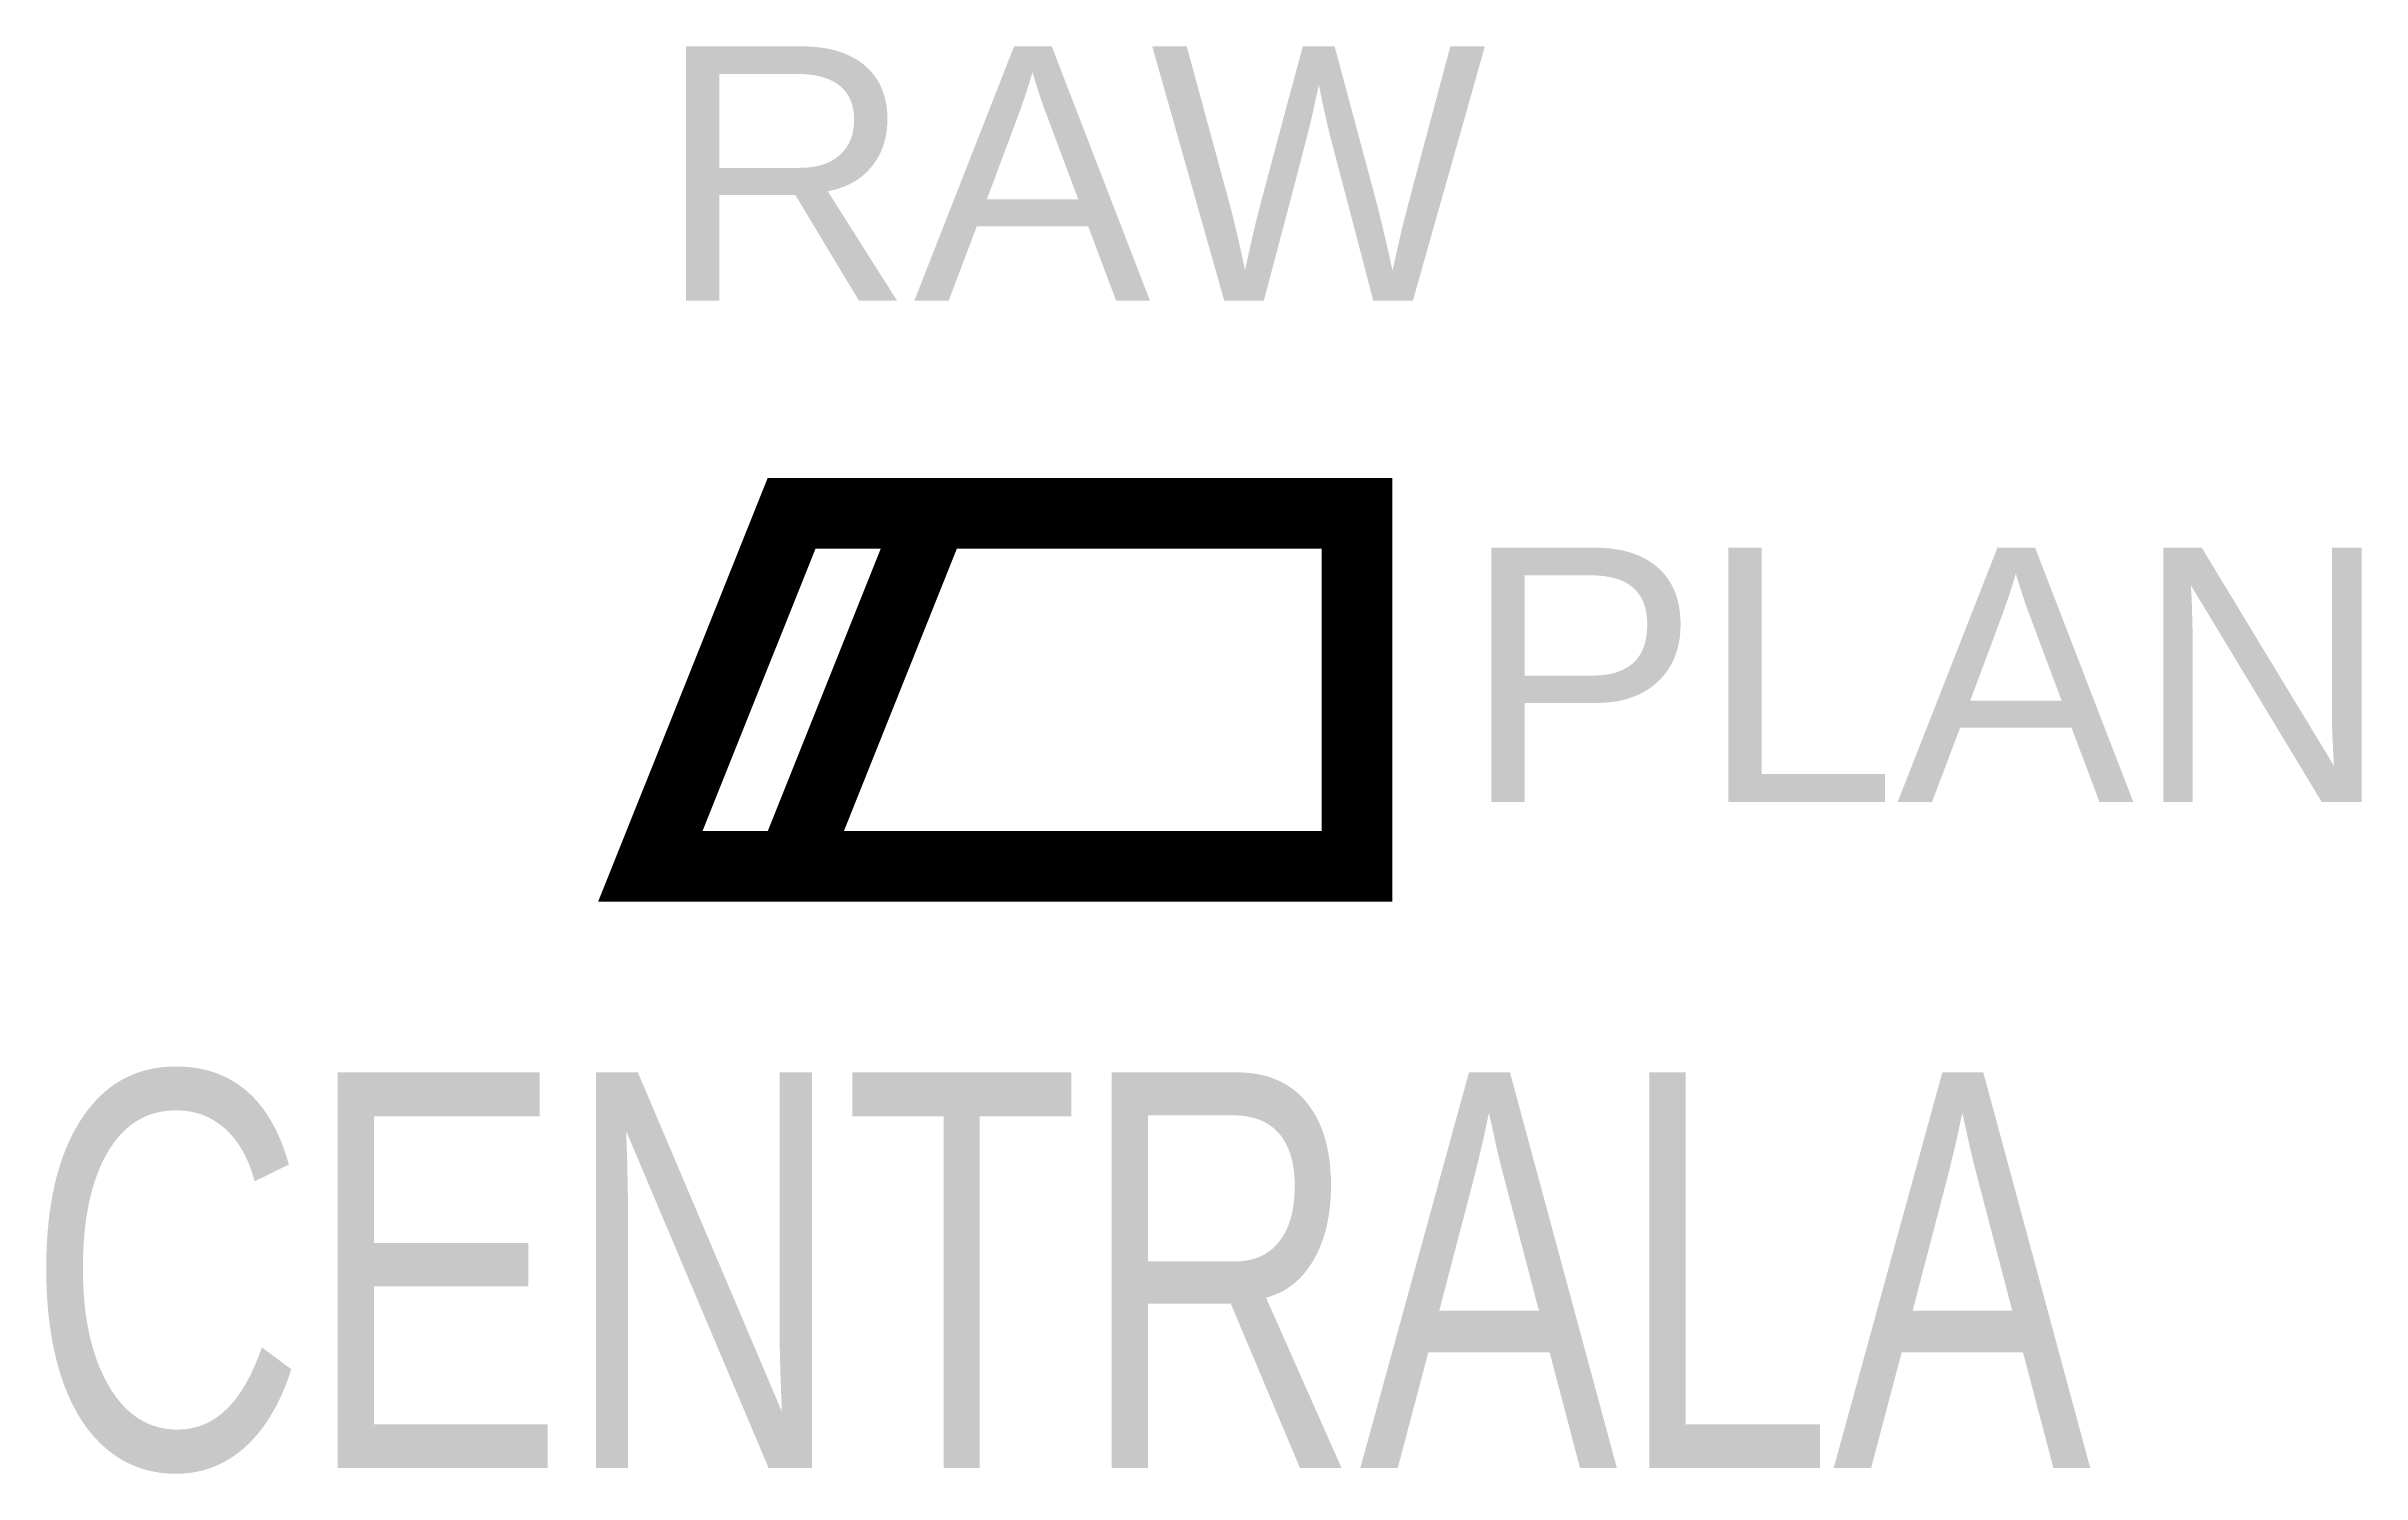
# Model space of a CAD drawing. Header units: millimetres. Extents: x -725 to 913, y -565 to 445.
import ezdxf
from ezdxf.enums import TextEntityAlignment as Align

# ---------------------------------------------------------------- set-up
doc = ezdxf.new("R2010")
doc.units = ezdxf.units.MM
doc.header["$LTSCALE"] = 0.25
doc.header["$PDMODE"] = 1
doc.styles.add('opis_czujki', font='arial.ttf')
doc.styles.add('opis_czujki_2', font='arial.ttf')
doc.styles.get("Standard").update_dxf_attribs({"font": 'PM_SMPLX.shx'})

msp = doc.modelspace()

# ---------------------------------------------------------------- linework, layer by layer
at = {"color": 0, "lineweight": 20, "const_width": 50}
msp.add_lwpolyline([(-298, -135.4), (202, -135.4), (202, 114.6), (-198, 114.6)], close=True, dxfattribs=at)
at = {"const_width": 50}
msp.add_lwpolyline([(-198, -135.4), (-98, 114.6)], dxfattribs=at)
at = {"color": 6}
for p in [(200, 400), (-89.4, 227)]:
    msp.add_point(p, dxfattribs=at)

# ---------------------------------------------------------------- texts
at = {"color": 0, "lineweight": 20, "text_generation_flag": 4}
msp.add_text('RobMac', height=0.0625, rotation=180, dxfattribs=at).set_placement((202, -135.4))
at = {"color": 0, "lineweight": -2}
msp.add_text('RobMac', height=0.06, dxfattribs=at).set_placement((-200, -200))
msp.add_text('RobMac', height=0.06, dxfattribs=at).set_placement((-200, -200))
at = {"style": 'opis_czujki_2', "flags": 9}
msp.add_attdef('RAW', text='XX', height=180, dxfattribs=at).set_placement((0, 354.9), align=Align.MIDDLE_CENTER)
msp.add_attdef('PLAN', (276.4, -89.8), 'xx', height=180, dxfattribs=at)
at = {"style": 'opis_czujki', "width": 0.7, "flags": 8}
msp.add_attdef('CENTRALA', text='xx', height=280, dxfattribs=at).set_placement((-9, -421.1), align=Align.MIDDLE_CENTER)

doc.saveas('drawing.dxf')
